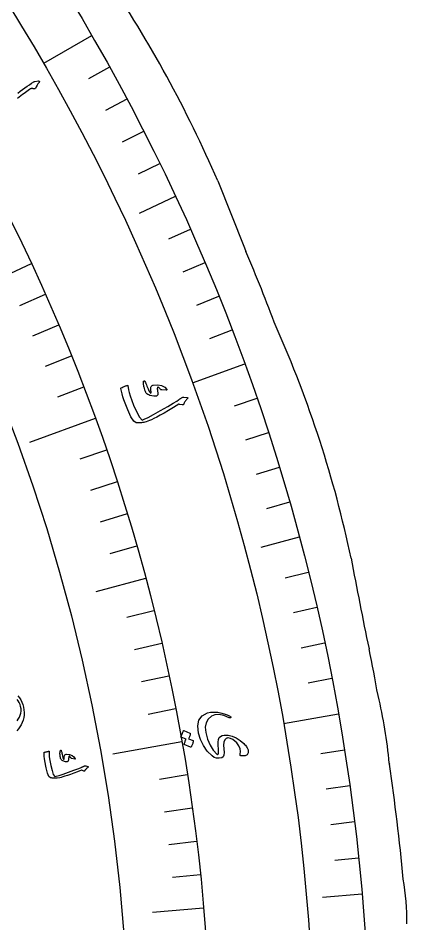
# Model space of a CAD drawing. Header units: millimetres. Extents: x -68 to 67, y -67 to 79.
# Drawn here: x 54.95 to 67.33, y 4.82 to 33.63 of the extents above; entities that cross this region are included whole.
import ezdxf

# ---------------------------------------------------------------- set-up
doc = ezdxf.new("R2010")
doc.units = ezdxf.units.MM
for name, color, linetype in [('CUT_OUTER', 1, 'Continuous'), ('ENGRAVE', 7, 'Continuous'), ('ENGRAVE_FINE', 8, 'Continuous'), ('TEXT', 5, 'Continuous')]:
    doc.layers.add(name, color=color, linetype=linetype)

msp = doc.modelspace()

# ---------------------------------------------------------------- linework, layer by layer
at = {"layer": 'CUT_OUTER'}
for points in [[(61.3027, 28.4548), (62.156, 26.322), (62.2022, 26.2133)], [(66.7655, 9.9304), (66.7694, 9.9043)]]:
    msp.add_lwpolyline(points, dxfattribs=at)
for centre, radius, start, end in [((24.8595, 12.7176), 39.696, 23.35598, 34.02596), ((0.5671, 0.2329), 66.887, 20.640148, 22.856395), ((30.252, 9.0588), 36.0638, 11.82467, 24.14461), ((191.267, 39.906), 127.8862, 190.569144, 191.882047), ((2.3218, 0.4618), 65.1328, 10.278347, 11.61434), ((52.0424, 8.6012), 14.783, 5.1585, 13.62464), ((0.1411, 0.0192), 67.3577, 5.304385, 8.438986), ((58.8733, 4.8435), 8.4541, 359.84004, 9.55036)]:
    msp.add_arc(centre, radius, start, end, dxfattribs=at)
at = {"layer": 'ENGRAVE'}
for points in [[(57.2876, 33.075), (55.7531, 32.1891)], [(59.9523, 27.9562), (58.8052, 27.4213)], [(55.3641, 25.8167), (53.8836, 25.1263)], [(62.1607, 22.6246), (60.4956, 22.0186)], [(57.4035, 20.8932), (55.3103, 20.1313)], [(63.896, 17.1209), (62.6735, 16.7933)], [(59.006, 15.8106), (57.4282, 15.3878)], [(65.145, 11.4868), (63.4001, 11.1791)], [(60.1594, 10.6077), (57.9658, 10.2209)], [(65.8983, 5.7654), (64.6375, 5.655)], [(60.855, 5.3241), (59.2278, 5.1818)]]:
    msp.add_lwpolyline(points, dxfattribs=at)
for radius in [66.15, 66.15, 64.3781, 61.0875, 61.0875, 58.4888]:
    msp.add_circle((0, 0), radius, dxfattribs=at)
at = {"layer": 'ENGRAVE_FINE'}
for points in [[(57.8561, 32.0702), (57.1919, 31.702)], [(58.407, 31.0555), (57.7365, 30.699)], [(58.9401, 30.0315), (58.2635, 29.6867)], [(59.4552, 28.9983), (58.7727, 28.6654)], [(60.431, 26.9056), (59.7373, 26.5968)], [(60.8914, 25.8469), (60.1924, 25.5502)], [(55.8062, 24.8465), (54.9922, 24.4841)], [(61.3332, 24.7802), (60.6291, 24.4958)], [(56.2313, 23.8688), (55.4112, 23.5206)], [(61.7563, 23.706), (61.0474, 23.4339)], [(56.6393, 22.8838), (55.8132, 22.55)], [(57.0301, 21.8918), (56.1983, 21.5725)], [(62.5461, 21.5363), (61.8281, 21.2891)], [(62.9124, 20.4415), (62.1902, 20.2068)], [(57.7594, 19.8881), (56.9169, 19.5981)], [(63.2596, 19.3404), (62.5334, 19.1184)], [(58.0977, 18.8771), (57.2503, 18.6017)], [(63.5875, 18.2334), (62.8575, 18.0241)], [(58.4183, 17.8603), (57.5662, 17.5998)], [(58.7211, 16.838), (57.8646, 16.5924)], [(64.1851, 16.0031), (63.4482, 15.8194)], [(59.2729, 14.7784), (58.4084, 14.5629)], [(64.4546, 14.8805), (63.7147, 14.7097)], [(59.5218, 13.7417), (58.6537, 13.5413)], [(64.7045, 13.7534), (63.9617, 13.5955)], [(59.7526, 12.7008), (58.8811, 12.5156)], [(64.9346, 12.622), (64.1892, 12.4771)], [(59.9652, 11.656), (59.0905, 11.486)], [(65.3356, 10.3481), (64.5856, 10.2293)], [(60.3354, 9.5562), (59.4554, 9.4168)], [(65.5062, 9.2063), (64.7542, 9.1006)], [(60.493, 8.5017), (59.6107, 8.3777)], [(65.6569, 8.0617), (64.9032, 7.9691)], [(60.6322, 7.4447), (59.7478, 7.3361)], [(65.7876, 6.9146), (65.0324, 6.8352)], [(60.7529, 6.3854), (59.8667, 6.2922)]]:
    msp.add_lwpolyline(points, dxfattribs=at)
at = {"layer": 'TEXT'}
for points in [[(54.9375, 31.2491), (55.0136, 31.3048), (55.0887, 31.3593), (55.1629, 31.4124), (55.2362, 31.4639), (55.3086, 31.5138), (55.3801, 31.5623), (55.4472, 31.612), (55.4556, 31.6162), (55.464, 31.6194), (55.4723, 31.6215), (55.4805, 31.6224), (55.5972, 31.6344), (55.6058, 31.6343), (55.6133, 31.6321), (55.6194, 31.6277), (55.6244, 31.6212), (55.6272, 31.6135), (55.627, 31.6055), (55.6238, 31.5972), (55.6176, 31.5887), (55.5804, 31.5409), (55.5506, 31.4955), (55.5281, 31.4526), (55.513, 31.4121), (55.5067, 31.3991), (55.4959, 31.3903), (55.4806, 31.3858), (55.4609, 31.3855), (55.4506, 31.3866), (55.4407, 31.3876), (55.4313, 31.3885), (55.4223, 31.3893), (55.4138, 31.39), (55.406, 31.3908), (55.3989, 31.3915), (55.3925, 31.3924), (55.3811, 31.3934), (55.369, 31.3919), (55.3562, 31.3878), (55.3427, 31.3813), (55.3075, 31.3579), (55.2694, 31.3319), (55.2285, 31.3032), (55.1847, 31.2718), (55.138, 31.2378), (55.0882, 31.2015), (55.0355, 31.1628), (54.9797, 31.1216), (54.9245, 31.0797)], [(54.938, 12.078), (54.9892, 12.0138), (55.0339, 11.9446), (55.0708, 11.8714), (55.1001, 11.7944), (55.1216, 11.7134), (55.1216, 11.7134), (55.1353, 11.6297), (55.1408, 11.5467), (55.1381, 11.4646), (55.1272, 11.3834), (55.1083, 11.3042), (55.082, 11.2281), (55.0481, 11.1551), (55.0068, 11.0853), (54.9586, 11.0196), (54.904, 10.9589)], [(54.9151, 11.2806), (54.9553, 11.3365), (54.9887, 11.3954), (55.0152, 11.4573), (55.0336, 11.5221), (55.0422, 11.5895), (55.0411, 11.6594), (55.0302, 11.7319), (55.0302, 11.7319), (55.0117, 11.7995), (54.9864, 11.8603), (54.9545, 11.9143), (54.9158, 11.9613)]]:
    msp.add_lwpolyline(points, dxfattribs=at)
for points in [[(60.3348, 21.5259), (60.3149, 21.5039), (60.2964, 21.4818), (60.2795, 21.4595), (60.2641, 21.4372), (60.2502, 21.4146), (60.2379, 21.3915), (60.2273, 21.3681), (60.2182, 21.3443), (60.2119, 21.3341), (60.2025, 21.3282), (60.1901, 21.3264), (60.1745, 21.3288), (60.0906, 21.3465), (60.0817, 21.3479), (60.0743, 21.3486), (60.0685, 21.3485), (60.0643, 21.3477), (59.8916, 21.2431), (59.7349, 21.1501), (59.5944, 21.0685), (59.4701, 20.9983), (59.3621, 20.9397), (59.2704, 20.8927), (59.1952, 20.8575), (59.1363, 20.8338), (59.0236, 20.7941), (58.9872, 20.7835), (58.95, 20.7746), (58.9121, 20.7674), (58.8734, 20.7618), (58.8339, 20.758), (58.7936, 20.7562), (58.7524, 20.7563), (58.7104, 20.7584), (58.6316, 20.8079), (58.5407, 20.9462), (58.4371, 21.1731), (58.3199, 21.4882), (58.2869, 21.588), (58.2588, 21.6812), (58.2356, 21.7678), (58.2173, 21.8479), (58.2177, 21.856), (58.2203, 21.8626), (58.225, 21.8678), (58.2319, 21.8715), (58.2661, 21.8867), (58.2973, 21.9003), (58.3255, 21.9123), (58.3508, 21.9227), (58.3733, 21.9315), (58.3935, 21.939), (58.4112, 21.9451), (58.4265, 21.9498), (58.4353, 21.952), (58.4412, 21.9508), (58.444, 21.9462), (58.4439, 21.9382), (58.4478, 21.8789), (58.4615, 21.8059), (58.4852, 21.7191), (58.5188, 21.6185), (58.6279, 21.3212), (58.7263, 21.0933), (58.8148, 20.935), (58.8939, 20.8465), (58.9639, 20.8714), (59.086, 20.9306), (59.2602, 21.0244), (59.4865, 21.1528), (59.7122, 21.2836), (59.8826, 21.3836), (59.9976, 21.4525), (60.0574, 21.4903), (60.0736, 21.5012), (60.0887, 21.5114), (60.1028, 21.5209), (60.1159, 21.5297), (60.1277, 21.5377), (60.1382, 21.5449), (60.1474, 21.5514), (60.1553, 21.557), (60.1729, 21.5679), (60.1909, 21.5751), (60.2093, 21.5784), (60.2281, 21.5778), (60.3314, 21.5644), (60.3386, 21.5629), (60.3439, 21.5603), (60.3472, 21.5567), (60.3487, 21.5521), (60.3477, 21.5454), (60.345, 21.5388), (60.3407, 21.5323), (60.3348, 21.5259)], [(59.688, 21.8234), (59.689, 21.8189), (59.6887, 21.8145), (59.687, 21.8102), (59.6839, 21.8061), (59.6806, 21.804), (59.6769, 21.8023), (59.6726, 21.801), (59.6679, 21.8003), (59.5287, 21.8046), (59.5142, 21.8061), (59.5024, 21.8088), (59.4935, 21.8129), (59.4873, 21.8184), (59.4684, 21.8445), (59.4486, 21.8653), (59.4278, 21.8808), (59.406, 21.891), (59.3965, 21.8911), (59.3892, 21.8835), (59.3842, 21.8682), (59.3813, 21.8451), (59.3816, 21.8306), (59.3824, 21.8157), (59.3836, 21.8004), (59.3852, 21.7849), (59.3874, 21.7689), (59.3901, 21.7522), (59.3933, 21.735), (59.3971, 21.7171), (59.3943, 21.6495), (59.3515, 21.6126), (59.2686, 21.6063), (59.1457, 21.6304), (59.1067, 21.6445), (59.0744, 21.6604), (59.0489, 21.6781), (59.0302, 21.6977), (59.0155, 21.7213), (59.0003, 21.7559), (58.9847, 21.8013), (58.9685, 21.8577), (58.9608, 21.8867), (58.9545, 21.9146), (58.9496, 21.9414), (58.9461, 21.967), (58.9435, 21.9914), (58.9415, 22.0143), (58.9399, 22.0358), (58.9389, 22.0559), (58.9409, 22.0693), (58.945, 22.0798), (58.951, 22.0874), (58.9592, 22.0923), (58.9687, 22.0942), (58.9767, 22.0923), (58.9833, 22.0866), (58.9883, 22.077), (59.0024, 22.0458), (59.0179, 22.0101), (59.0346, 21.97), (59.0526, 21.9255), (59.0861, 21.8425), (59.1154, 21.7787), (59.1403, 21.7343), (59.161, 21.7092), (59.1651, 21.7064), (59.1695, 21.7057), (59.174, 21.7071), (59.1788, 21.7105), (59.1813, 21.7137), (59.1829, 21.7185), (59.1836, 21.725), (59.1834, 21.7331), (59.1749, 21.8058), (59.1726, 21.8367), (59.174, 21.8645), (59.1793, 21.889), (59.1883, 21.9103), (59.2007, 21.9302), (59.2158, 21.9448), (59.2335, 21.9541), (59.2538, 21.9582), (59.3986, 21.9639), (59.5193, 21.9433), (59.6158, 21.8965), (59.688, 21.8234)], [(62.019, 10.2171), (62.0321, 10.2997), (62.0186, 10.3871), (61.9785, 10.4794), (61.9118, 10.5764), (61.8538, 10.6351), (61.7886, 10.6811), (61.7164, 10.7142), (61.637, 10.7346), (61.6217, 10.7354), (61.6063, 10.733), (61.5909, 10.7275), (61.5754, 10.719), (61.5306, 10.672), (61.5029, 10.6015), (61.4921, 10.5075), (61.4982, 10.3899), (61.5051, 10.274), (61.4968, 10.1877), (61.4733, 10.1309), (61.4347, 10.1037), (61.3472, 10.087), (61.2662, 10.0913), (61.1916, 10.1165), (61.1234, 10.1625), (60.9715, 10.3191), (60.8493, 10.4919), (60.7568, 10.6812), (60.6937, 10.8873), (60.6682, 11.1201), (60.7066, 11.305), (60.8093, 11.4425), (60.9766, 11.5324), (61.0736, 11.5541), (61.1823, 11.5602), (61.3026, 11.5504), (61.4346, 11.5248), (61.4719, 11.5143), (61.5082, 11.503), (61.5433, 11.491), (61.5773, 11.4784), (61.6103, 11.4649), (61.6426, 11.4505), (61.6741, 11.4351), (61.7049, 11.4189), (61.7181, 11.4095), (61.7245, 11.4001), (61.7241, 11.3907), (61.7168, 11.3813), (61.7068, 11.3749), (61.6962, 11.3719), (61.685, 11.3722), (61.6732, 11.3757), (61.4961, 11.4449), (61.3419, 11.4765), (61.2109, 11.4708), (61.1029, 11.4281), (60.9978, 11.3362), (60.9335, 11.2184), (60.9096, 11.0746), (60.926, 10.9045), (60.9813, 10.6927), (61.0596, 10.5067), (61.161, 10.3464), (61.2858, 10.2116), (61.2957, 10.2039), (61.3047, 10.2019), (61.3128, 10.2055), (61.3199, 10.2148), (61.3301, 10.2496), (61.334, 10.3075), (61.3315, 10.3886), (61.3224, 10.4929), (61.3173, 10.5998), (61.3278, 10.6839), (61.3539, 10.7452), (61.3957, 10.7838), (61.4486, 10.8076), (61.506, 10.8217), (61.5679, 10.8261), (61.6343, 10.8208), (61.7685, 10.789), (61.8963, 10.7345), (62.0178, 10.6571), (62.1328, 10.5568), (62.1606, 10.5296), (62.1852, 10.5028), (62.2067, 10.4764), (62.225, 10.4503), (62.2402, 10.4249), (62.2526, 10.4001), (62.262, 10.3762), (62.2685, 10.3529), (62.2752, 10.259), (62.2444, 10.1957), (62.176, 10.1631), (62.0703, 10.161), (62.0406, 10.1676), (62.0222, 10.1792), (62.015, 10.1957), (62.019, 10.2171)], [(60.5181, 10.6491), (60.5216, 10.6467), (60.5241, 10.6429), (60.5256, 10.6377), (60.5262, 10.6311), (60.5214, 10.6063), (60.5156, 10.5821), (60.5087, 10.5585), (60.5008, 10.5355), (60.4917, 10.5129), (60.4814, 10.4906), (60.4698, 10.4685), (60.4568, 10.4466), (60.4525, 10.4421), (60.4475, 10.4396), (60.4419, 10.439), (60.4356, 10.4405), (60.2334, 10.5216), (60.2305, 10.5243), (60.2297, 10.5288), (60.231, 10.5353), (60.2345, 10.5436), (60.238, 10.5495), (60.2427, 10.5589), (60.2484, 10.5718), (60.2551, 10.5883), (60.2631, 10.6085), (60.2724, 10.6325), (60.2831, 10.6604), (60.295, 10.6922), (60.1375, 10.7561), (60.1324, 10.7594), (60.1304, 10.7645), (60.1315, 10.7713), (60.1357, 10.7799), (60.1393, 10.7874), (60.1446, 10.7991), (60.1517, 10.815), (60.1604, 10.8352), (60.1709, 10.8599), (60.1829, 10.8895), (60.1965, 10.9239), (60.2116, 10.9631), (60.2146, 10.9674), (60.2179, 10.9697), (60.2215, 10.9699), (60.2256, 10.9681), (60.4216, 10.8847), (60.4252, 10.8823), (60.4277, 10.8785), (60.4293, 10.8733), (60.4298, 10.8667), (60.4268, 10.8458), (60.4227, 10.8253), (60.4174, 10.8052), (60.4109, 10.7856), (60.4034, 10.7663), (60.3951, 10.7476), (60.3859, 10.7292), (60.3758, 10.7114)], [(57.1696, 9.7973), (57.1535, 9.7848), (57.1384, 9.7721), (57.1243, 9.7591), (57.1112, 9.7458), (57.0991, 9.7322), (57.0881, 9.7181), (57.0781, 9.7036), (57.0691, 9.6885), (57.0636, 9.6824), (57.0566, 9.6795), (57.0479, 9.6798), (57.0377, 9.6832), (56.983, 9.705), (56.9771, 9.707), (56.9722, 9.7083), (56.9683, 9.7089), (56.9653, 9.7088), (56.8359, 9.6585), (56.7189, 9.6141), (56.6141, 9.5754), (56.5216, 9.5426), (56.4415, 9.5156), (56.3739, 9.4946), (56.3188, 9.4796), (56.2761, 9.4705), (56.1951, 9.4569), (56.1692, 9.454), (56.143, 9.4523), (56.1164, 9.4519), (56.0896, 9.4527), (56.0624, 9.4548), (56.0349, 9.4583), (56.007, 9.4632), (55.9788, 9.4696), (55.9312, 9.5125), (55.886, 9.6171), (55.8428, 9.7833), (55.801, 10.0111), (55.7906, 10.0827), (55.7828, 10.1493), (55.7776, 10.2108), (55.7749, 10.2674), (55.7761, 10.2728), (55.7786, 10.277), (55.7825, 10.2799), (55.7876, 10.2816), (55.8126, 10.2877), (55.8353, 10.2931), (55.8559, 10.2978), (55.8742, 10.3018), (55.8905, 10.3051), (55.9051, 10.3077), (55.9178, 10.3097), (55.9288, 10.311), (55.935, 10.3114), (55.9388, 10.3099), (55.9402, 10.3064), (55.9391, 10.301), (55.9346, 10.2604), (55.9351, 10.2093), (55.9406, 10.1476), (55.9513, 10.0754), (55.9896, 9.8609), (56.0291, 9.6948), (56.0703, 9.577), (56.1134, 9.5076), (56.1637, 9.5162), (56.2534, 9.542), (56.3825, 9.5849), (56.551, 9.6451), (56.7193, 9.7069), (56.8465, 9.7544), (56.9326, 9.7874), (56.9776, 9.8058), (56.9898, 9.8113), (57.0013, 9.8164), (57.012, 9.8211), (57.0218, 9.8255), (57.0308, 9.8295), (57.0388, 9.8332), (57.0458, 9.8364), (57.0518, 9.8393), (57.065, 9.8446), (57.0781, 9.8473), (57.0909, 9.8474), (57.1036, 9.8448), (57.1719, 9.8237), (57.1766, 9.8218), (57.1798, 9.8194), (57.1817, 9.8166), (57.1822, 9.8133), (57.1807, 9.8089), (57.1781, 9.8048), (57.1744, 9.8009), (57.1696, 9.7973)], [(56.7673, 10.0742), (56.7674, 10.071), (56.7667, 10.068), (56.765, 10.0654), (56.7625, 10.063), (56.76, 10.0619), (56.7573, 10.0612), (56.7542, 10.0609), (56.7509, 10.0609), (56.6572, 10.0804), (56.6476, 10.0831), (56.64, 10.0864), (56.6344, 10.0902), (56.6308, 10.0946), (56.6212, 10.1145), (56.6103, 10.1309), (56.5981, 10.1439), (56.5846, 10.1534), (56.5782, 10.1546), (56.5723, 10.1503), (56.5671, 10.1406), (56.5623, 10.1253), (56.5608, 10.1155), (56.5595, 10.1053), (56.5585, 10.0949), (56.5578, 10.0842), (56.5573, 10.0731), (56.5571, 10.0615), (56.5572, 10.0495), (56.5576, 10.037), (56.5477, 9.9917), (56.5143, 9.9718), (56.4574, 9.9774), (56.3771, 10.0084), (56.3524, 10.0226), (56.3324, 10.0372), (56.3173, 10.0522), (56.3069, 10.0677), (56.2998, 10.0854), (56.2937, 10.1106), (56.2886, 10.1432), (56.2844, 10.1833), (56.2828, 10.2038), (56.2819, 10.2234), (56.2818, 10.2421), (56.2825, 10.2599), (56.2837, 10.2767), (56.285, 10.2924), (56.2866, 10.3071), (56.2884, 10.3208), (56.2913, 10.3296), (56.2953, 10.3362), (56.3004, 10.3407), (56.3065, 10.343), (56.3131, 10.3431), (56.3184, 10.3409), (56.3221, 10.3362), (56.3243, 10.3291), (56.3301, 10.3063), (56.3362, 10.2804), (56.3427, 10.2513), (56.3495, 10.219), (56.3622, 10.1588), (56.3743, 10.1122), (56.3859, 10.0792), (56.3969, 10.0598), (56.3994, 10.0574), (56.4022, 10.0564), (56.4054, 10.0568), (56.4091, 10.0585), (56.4112, 10.0604), (56.4129, 10.0635), (56.4141, 10.0678), (56.4149, 10.0733), (56.4179, 10.1235), (56.42, 10.1446), (56.4244, 10.1632), (56.4309, 10.1791), (56.4395, 10.1925), (56.4504, 10.2044), (56.4623, 10.2125), (56.4754, 10.2166), (56.4896, 10.217), (56.5883, 10.2034), (56.6675, 10.1751), (56.7272, 10.132), (56.7673, 10.0742)]]:
    msp.add_lwpolyline(points, close=True, dxfattribs=at)

doc.saveas('drawing.dxf')
